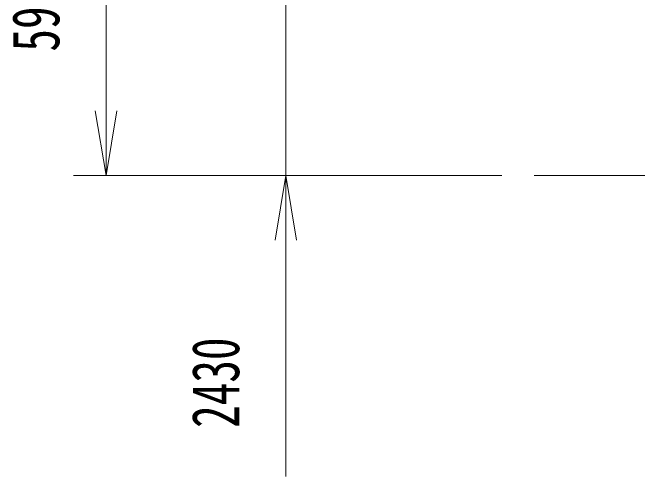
# Model space of a CAD drawing. Units: millimetres, scale not verified. Extents: x -79029 to 141934, y -6537 to 146590.
# Drawn here: x -15216 to -6526, y -4299 to 2149 of the extents above; entities that cross this region are included whole.
import ezdxf
from ezdxf.enums import TextEntityAlignment as Align

# ---------------------------------------------------------------- set-up
doc = ezdxf.new("R2010")
doc.units = ezdxf.units.MM
doc.header["$LTSCALE"] = 200
doc.layers.add('0-0_0', color=7, linetype='Continuous', lineweight=18)
doc.layers.add('0-2_2', color=7, linetype='Continuous', lineweight=18)
doc.styles.add('ＭＳ ゴシック', font='')
doc.styles.get('ＭＳ ゴシック').set_extended_font_data('MS Gothic')

# ---------------------------------------------------------------- blocks, each defined once
blk = doc.blocks.new('_AH2')
at = {"layer": '0-0_0'}
blk.add_line((0, 0), (-200, 0), dxfattribs=at)
blk.add_lwpolyline([(-200, 33.33), (0, 0), (-200, -33.33)], dxfattribs=at)
blk = doc.blocks.new('D57949')
at = {"layer": '0-2_2', "color": 2}
for p, q in [((-2262105, 762434), (-2262105, 6234)), ((-1661532, 492434), (-2352105, 492434)), ((-1661532, 6234), (-2352105, 6234)), ((-2262105, 6234), (-2262105, -830313))]:
    blk.add_line(p, q, dxfattribs=at)
at = {"layer": '0-2_2', "xscale": 900, "yscale": 900}
for p, rotation in [((-2262105, 492434), 270), ((-2262105, 6234), 90)]:
    blk.add_blockref('_AH2', p, dxfattribs=dict(at, rotation=rotation))
at = {"layer": '0-2_2', "style": 'ＭＳ ゴシック', "width": 0.7}
blk.add_text('2430', height=132000, rotation=90, dxfattribs=at).set_placement((-2352195, -695313), align=Align.BOTTOM_LEFT)
blk = doc.blocks.new('D57951')
at = {"layer": '0-2_2', "color": 2}
for p, q in [((-1656268, 1198434), (-2852042, 1198434)), ((-2762042, 1198434), (-2762042, 602334)), ((-2762042, 6234), (-2762042, 602334)), ((-1661532, 6234), (-2852042, 6234))]:
    blk.add_line(p, q, dxfattribs=at)
at = {"layer": '0-2_2', "xscale": 900, "yscale": 900}
for p, rotation in [((-2762042, 1198434), 90), ((-2762042, 6234), 270)]:
    blk.add_blockref('_AH2', p, dxfattribs=dict(at, rotation=rotation))
at = {"layer": '0-2_2', "style": 'ＭＳ ゴシック', "width": 0.7}
blk.add_text('5960', height=132000, rotation=90, dxfattribs=at).set_placement((-2852132, 350334), align=Align.BOTTOM_LEFT)

msp = doc.modelspace()

# ---------------------------------------------------------------- linework, layer by layer
at = {"layer": '0-2_2', "color": 1}
msp.add_line((-7962.7, -115.8), (9866.7, -115.8), dxfattribs=at)

# ---------------------------------------------------------------- block references
at = {"layer": '0-2_2', "xscale": 0.005, "yscale": 0.005}
for name in ['D57951', 'D57949']:
    msp.add_blockref(name, (-105, -147), dxfattribs=at)

doc.saveas('drawing.dxf')
